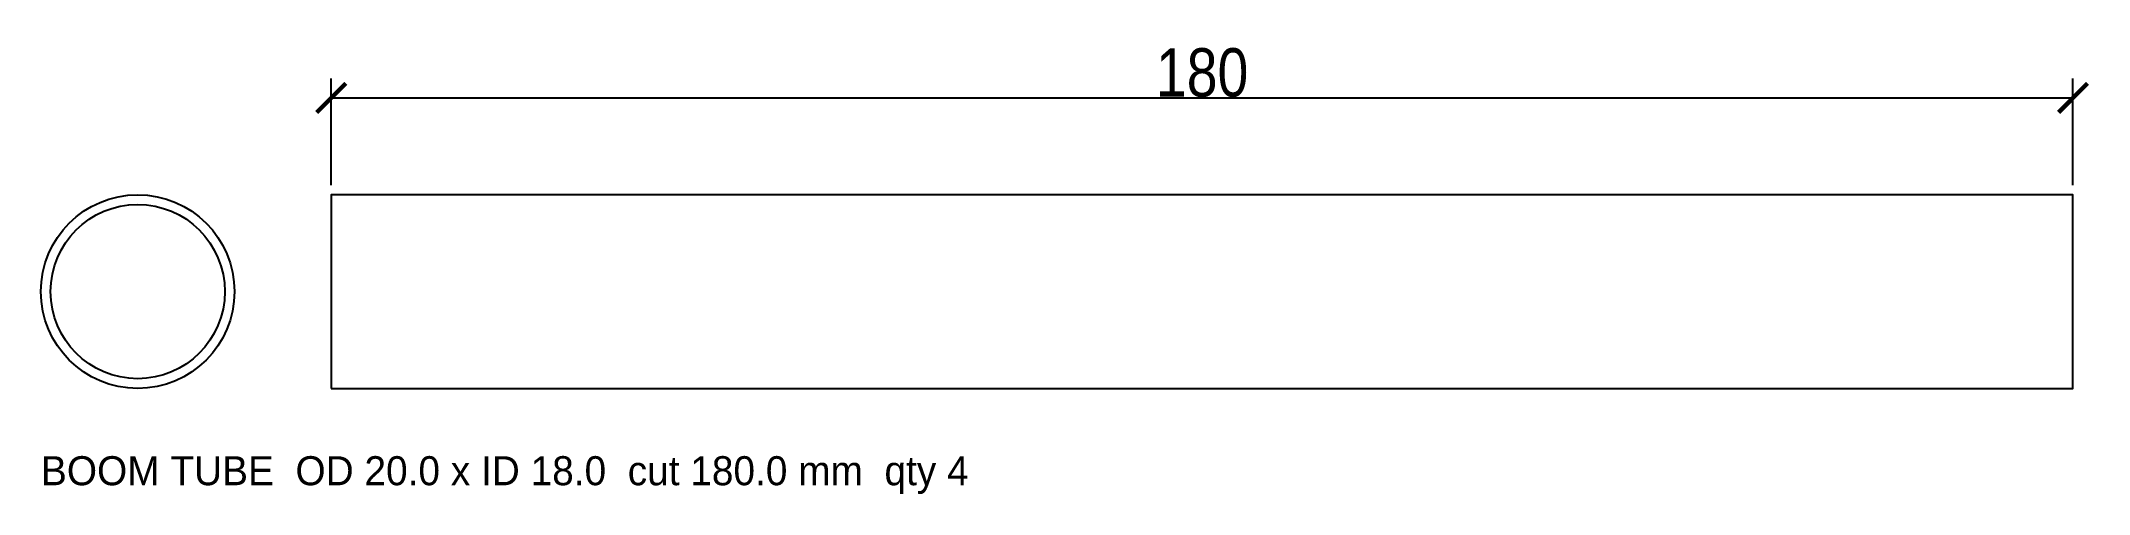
# Model space of a CAD drawing. Header units: millimetres. Extents: x -10 to 202, y -21 to 26.
import ezdxf

# ---------------------------------------------------------------- set-up
doc = ezdxf.new("R2010")
doc.units = ezdxf.units.MM
for name, color, linetype in [('CUT_INNER', 5, 'Continuous'), ('CUT_OUTER', 1, 'Continuous'), ('NOTES', 7, 'Continuous')]:
    doc.layers.add(name, color=color, linetype=linetype)
doc.styles.add('OpenSansCondensed-Light', font='OpenSansCondensed-Light.ttf')
doc.dimstyles.new('EZDXF', dxfattribs={"dimtxt": 0.25, "dimasz": 0.175, "dimexe": 0.375, "dimexo": 0.125, "dimgap": 0.1, "dimtad": 1, "dimlfac": 100, "dimzin": 12, "dimdsep": 46, "dimtxsty": 'OpenSansCondensed-Light', "dimblk": 'ARCHTICK', "dimcen": 2.5, "dimazin": 3, "dimtfac": 0.5, "dimtmove": 2, "dimatfit": 3})

# ---------------------------------------------------------------- blocks, each defined once
blk = doc.blocks.new('_ARCHTICK')
at = {"color": 0, "linetype": 'BYBLOCK', "const_width": 0.15}
blk.add_lwpolyline([(-0.5, -0.5), (0.5, 0.5)], dxfattribs=at)

msp = doc.modelspace()

# ---------------------------------------------------------------- linework, layer by layer
at = {"layer": 'CUT_INNER'}
msp.add_circle((0, 0), 9, dxfattribs=at)
at = {"layer": 'CUT_OUTER'}
msp.add_lwpolyline([(20, -10), (200, -10), (200, 10), (20, 10)], close=True, dxfattribs=at)
msp.add_circle((0, 0), 10, dxfattribs=at)

# ---------------------------------------------------------------- texts
at = {"layer": 'NOTES'}
msp.add_text('BOOM TUBE  OD 20.0 x ID 18.0  cut 180.0 mm  qty 4', height=3, dxfattribs=at).set_placement((-10, -20))

# ---------------------------------------------------------------- dimensions: what is measured, and where the dimension line sits
msp.add_linear_dim(base=(20, 20), p1=(20, 10), p2=(200, 10), dimstyle='EZDXF', override={"dimtxt": 5, "dimasz": 3, "dimexe": 2, "dimexo": 1, "dimdec": 1, "dimlfac": 1}).render()

doc.saveas('drawing.dxf')
